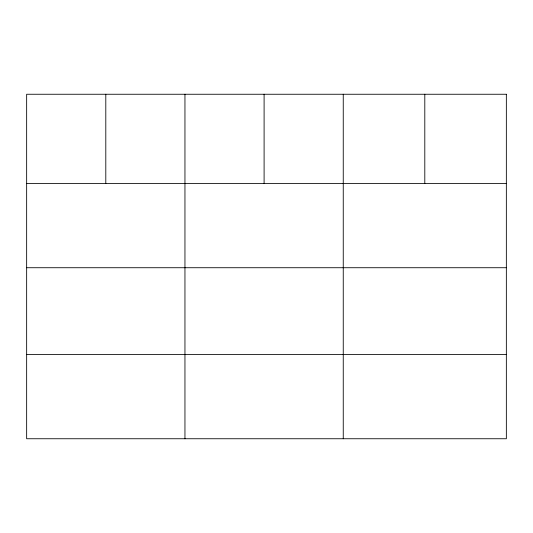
<?xml version="1.0" encoding="UTF-8"?>
<svg xmlns="http://www.w3.org/2000/svg" width="533" height="533" viewBox="0 0 533 533"><rect width="100%" height="100%" fill="white"/><g stroke="black" fill="none" stroke-linecap="round" stroke-linejoin="round"><path stroke-width="0.8" d="M26.65 183.492L506.35 183.492M26.65 267.726L506.35 267.726M26.65 354.512L506.35 354.512M424.801 94.254L424.801 183.492M343.252 94.254L343.252 438.746M264.101 94.254L264.101 183.492M184.951 94.254L184.951 438.746M105.801 94.254L105.801 183.492M506.35 94.254L26.65 94.254L26.65 438.746L506.35 438.746L506.35 94.254"/></g></svg>
